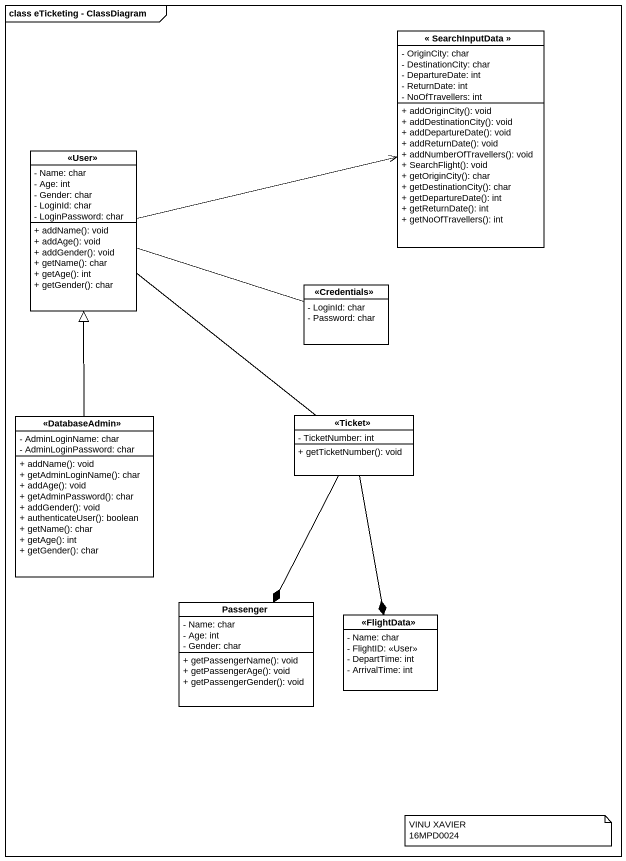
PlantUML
@startuml
mainframe class eTicketing - ClassDiagram
hide circle
hide empty members
skinparam classAttributeIconSize 0
class "<< SearchInputData >>" as SearchInputData {
  - OriginCity: char
  - DestinationCity: char
  - DepartureDate: int
  - ReturnDate: int
  - NoOfTravellers: int
  + addOriginCity(): void
  + addDestinationCity(): void
  + addDepartureDate(): void
  + addReturnDate(): void
  + addNumberOfTravellers(): void
  + SearchFlight(): void
  + getOriginCity(): char
  + getDestinationCity(): char
  + getDepartureDate(): int
  + getReturnDate(): int
  + getNoOfTravellers(): int
}
class "<<User>>" as User {
  - Name: char
  - Age: int
  - Gender: char
  - LoginId: char
  - LoginPassword: char
  + addName(): void
  + addAge(): void
  + addGender(): void
  + getName(): char
  + getAge(): int
  + getGender(): char
}
class "<<Credentials>>" as Credentials {
  - LoginId: char
  - Password: char
}
class "<<DatabaseAdmin>>" as DatabaseAdmin {
  - AdminLoginName: char
  - AdminLoginPassword: char
  + addName(): void
  + getAdminLoginName(): char
  + addAge(): void
  + getAdminPassword(): char
  + addGender(): void
  + authenticateUser(): boolean
  + getName(): char
  + getAge(): int
  + getGender(): char
}
class "<<Ticket>>" as Ticket {
  - TicketNumber: int
  + getTicketNumber(): void
}
class Passenger {
  - Name: char
  - Age: int
  - Gender: char
  + getPassengerName(): void
  + getPassengerAge(): void
  + getPassengerGender(): void
}
class "<<FlightData>>" as FlightData {
  - Name: char
  - FlightID: <<User>>
  - DepartTime: int
  - ArrivalTime: int
}
User -right-> SearchInputData
User -right- Credentials
User -- Ticket
DatabaseAdmin -up-|> User
Ticket --* Passenger
Ticket --* FlightData
note as N1
  VINU XAVIER
  16MPD0024
end note
@enduml
